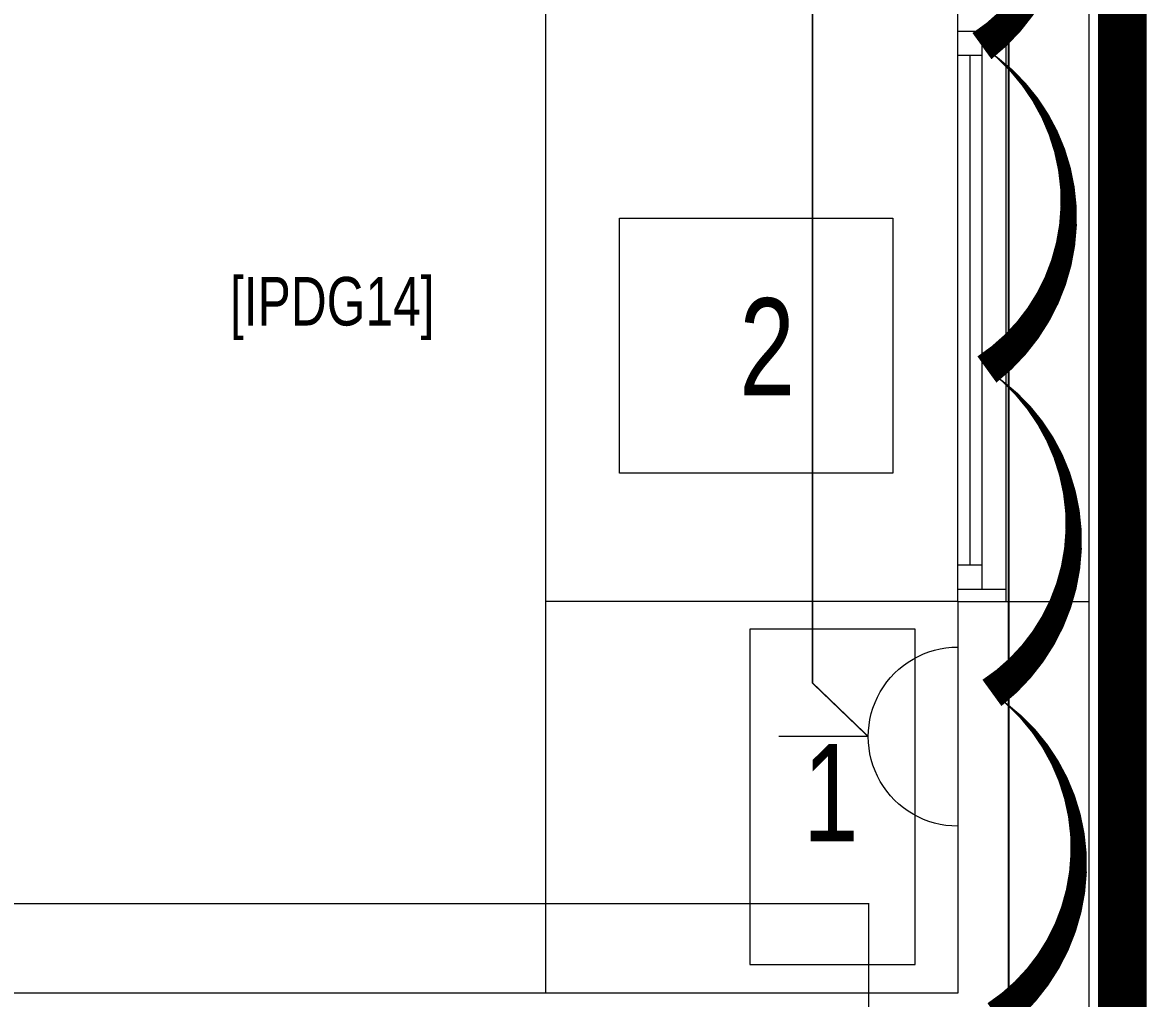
# Model space of a CAD drawing. Header units: metres. Extents: x 75097 to 220695, y -1557923 to -1361206.
# Drawn here: x 207680 to 209997, y -1460344 to -1458332 of the extents above; entities that cross this region are included whole.
import ezdxf

# ---------------------------------------------------------------- set-up
doc = ezdxf.new("R2010")
doc.units = ezdxf.units.M
doc.linetypes.add('DASHED2', pattern=[0.375, 0.25, -0.125])
doc.layers.get('0').update_dxf_attribs({"lineweight": 0})
for name, color, linetype, lineweight in [('A-100 - Copy$0$72_EGR_BASE_TEXT', 8, 'Continuous', 0), ('A-100 - Copy$0$Aluminum', 8, 'Continuous', 0), ('A-100 - Copy$0$Medical Equipment and Furniture', 8, 'Continuous', 0), ('A-100 - Copy$0$Proj', 8, 'Continuous', 0), ('A-100 - Copy$0$Walls', 8, 'Continuous', 0)]:
    doc.layers.add(name, color=color, linetype=linetype, lineweight=lineweight)
doc.layers.add('A-100 - Copy$0$axes', color=8, linetype='Continuous')
doc.layers.add('E-POWR', color=7, linetype='Continuous', lineweight=9, true_color=0x4e7e3e)
doc.layers.add('REV 01', color=7, linetype='Continuous', lineweight=0, true_color=0xe41b4d)
doc.styles.add('A-100 - Copy$0$X3G_ENTITY_2587EA', font='swisscl.ttf', dxfattribs={"height": 200})

# ---------------------------------------------------------------- blocks, each defined once
blk = doc.blocks.new('A-100 - Copy')
at = {"layer": 'A-100 - Copy$0$Aluminum'}
for p, q in [((209608.3, -1459525.2, 0), (209608.3, -1457125.2, 0)), ((209708.3, -1459525.2, 0), (209708.3, -1457125.2, 0)), ((209708.3, -1458350.2, 0), (209608.3, -1458350.2, 0)), ((209658.3, -1459500.2, 0), (209658.3, -1458350.2, 0)), ((209658.3, -1458400.2, 0), (209608.3, -1458400.2, 0)), ((209633.3, -1458400.2, 0), (209633.3, -1459450.2, 0)), ((209658.3, -1459450.2, 0), (209608.3, -1459450.2, 0)), ((209708.3, -1459500.2, 0), (209608.3, -1459500.2, 0))]:
    blk.add_line(p, q, dxfattribs=at)
at = {"layer": 'A-100 - Copy$0$axes'}
blk.add_line((209713.3, -1477297.4, 0), (209713.3, -1451192.7, 0), dxfattribs=at)
blk.add_line((209713.3, -1477297.4, 0), (209713.3, -1451192.7, 0), dxfattribs=at)
at = {"layer": 'A-100 - Copy$0$Medical Equipment and Furniture'}
blk.add_line((209608.3, -1459525.2, 0), (208758.3, -1459525.2, 0), dxfattribs=at)
at = {"layer": 'A-100 - Copy$0$Medical Equipment and Furniture', "elevation": 0}
blk.add_lwpolyline([(208758.3, -1455197.7), (208758.3, -1460332.7)], dxfattribs=at)
for points in [[(208910.7, -1458735.2), (209474.5, -1458735.2), (209474.5, -1459260.5), (208910.7, -1459260.5)], [(209520.4, -1459582.1), (209179.7, -1459582.1), (209179.7, -1460273.2), (209520.4, -1460273.2)]]:
    blk.add_lwpolyline(points, close=True, dxfattribs=at)
at = {"layer": 'A-100 - Copy$0$Proj'}
blk.add_line((209878.3, -1457125.2, 0), (209878.3, -1459525.2, 0), dxfattribs=at)
at = {"layer": 'A-100 - Copy$0$Walls'}
for p, q in [((209608.3, -1459525.2), (209608.3, -1460332.7)), ((209608.3, -1459525.2, 0), (209878.3, -1459525.2, 0)), ((209878.3, -1459525.2), (209878.3, -1460570.9)), ((209608.3, -1460332.7), (206218.3, -1460332.7))]:
    blk.add_line(p, q, dxfattribs=at)
at = {"layer": 'A-100 - Copy$0$72_EGR_BASE_TEXT', "insert": (208318.8, -1458856.4), "char_height": 100, "attachment_point": 2, "style": 'A-100 - Copy$0$X3G_ENTITY_2587EA'}
blk.add_mtext('[IPDG14]', dxfattribs=at)
at = {"layer": 'A-100 - Copy$0$Medical Equipment and Furniture', "char_height": 200, "attachment_point": 2, "style": 'A-100 - Copy$0$X3G_ENTITY_2587EA'}
for s, insert in [('2', (209215.3, -1458900.2, 0)), ('1', (209346.3, -1459819.3, 0))]:
    blk.add_mtext(s, dxfattribs=dict(at, insert=insert))
blk = doc.blocks.new('NORMAL SOCKET')
at = {"layer": 'E-POWR'}
for p, q in [((0, 307.7), (0, 615.4)), ((-307.7, 0), (307.7, 0))]:
    blk.add_line(p, q, dxfattribs=at)
blk.add_ellipse((0, 0), major_axis=(32.8, 305.9), ratio=1, start_param=4.81904, end_param=7.960633, dxfattribs=at)

msp = doc.modelspace()

# ---------------------------------------------------------------- linework, layer by layer
at = {"layer": 'E-POWR', "color": 240, "linetype": 'DASHED2', "ltscale": 500, "true_color": 0xf10e52, "const_width": 100, "elevation": 0}
msp.add_lwpolyline([(159393.3, -1448612.7), (159393.3, -1454972.7), (147820.4, -1454991.2), (147948, -1460991.2), (148420.5, -1460972.7), (148420.5, -1466760.4), (151756.7, -1466760.4), (151498.3, -1475532.7), (159048.3, -1475532.7), (159048.3, -1476893.7), (174041.3, -1476822.7), (174041.3, -1469902.7), (209947.3, -1469902.7), (209947.3, -1454972.7), (173995.3, -1454972.7), (173978.3, -1451323.8), (179573.3, -1451323.8), (179573.3, -1448020.8), (173978.3, -1448045.7)], dxfattribs=at)
at = {"layer": 'E-POWR', "const_width": 3, "elevation": 0}
msp.add_lwpolyline([(204091.6, -1463368.1), (205596.2, -1463368.1), (205596.2, -1463887.3), (207383.1, -1463887.3), (207383.1, -1463368.1), (209424.7, -1463368.1), (209424.7, -1460148.1), (207139.6, -1460148.1), (202867.8, -1460148.1)], dxfattribs=at)

# ---------------------------------------------------------------- next in the draw order: block references
msp.add_blockref('A-100 - Copy', (0, 0))

# ---------------------------------------------------------------- next in the draw order: linework, layer by layer
at = {"layer": 'E-POWR', "const_width": 3}
msp.add_lwpolyline([(209423.7, -1459803.8), (209308.8, -1459693.3), (209308.8, -1456747.8), (209423.7, -1456656.9), (209317.1, -1456584.7), (206319.9, -1456584.7), (206319.9, -1457232.4), (206218.5, -1457324.8), (206118.3, -1457324.8), (206041.4, -1457239.9), (202891.8, -1457239.9), (202891.8, -1457672.6), (202827, -1457774), (202799.9, -1457687.3), (202799.9, -1456508.1), (202827, -1456240.9), (202897.4, -1456187.8), (203743.2, -1456187.8), (203743.2, -1455565.7), (203806.3, -1455382.3)], dxfattribs=at)
at = {"layer": 'REV 01', "color": 3}
msp.add_lwpolyline([(204940.4, -1453692.7, 0, 66.7, -0.520567), (205607.1, -1453692.7, 0, 66.7, -0.520567), (206273.8, -1453692.7, 0, 66.7, -0.520567), (206940.4, -1453692.7, 0, 66.7, -0.520567), (207607.1, -1453692.7, 0, 66.7, -0.520567), (208273.8, -1453692.7, 0, 66.7, -0.520567), (208940.5, -1453692.7, 0, 66.7, -0.520567), (209585.8, -1453714.3, 0, 66.7, -0.520567), (209596.1, -1454380.9, 0, 66.7, -0.520567), (209606.5, -1455047.5, 0, 66.7, -0.520567), (209616.8, -1455714.1, 0, 66.7, -0.520567), (209627.1, -1456380.7, 0, 66.7, -0.520567), (209637.4, -1457047.3, 0, 66.7, -0.520567), (209647.7, -1457713.9, 0, 66.7, -0.520567), (209658, -1458380.5, 0, 66.7, -0.520567), (209668.3, -1459047.1, 0, 66.7, -0.520567), (209678.6, -1459713.7, 0, 66.7, -0.520567), (209688.9, -1460380.3, 0, 66.7, -0.520567), (209699.2, -1461046.9, 0, 66.7, -0.520567), (209709.5, -1461713.5, 0, 66.7, -0.520567), (209719.8, -1462380.1, 0, 66.7, -0.520567), (209730.1, -1463046.8, 0, 66.7, -0.520567), (209740.4, -1463713.4, 0, 66.7, -0.520567), (209750.8, -1464380, 0, 66.7, -0.520567)], format="xyseb", dxfattribs=at)

# ---------------------------------------------------------------- next in the draw order: block references
at = {"layer": 'E-POWR', "color": 85, "xscale": -0.6, "yscale": 0.6, "zscale": 0.6, "rotation": 90}
msp.add_blockref('NORMAL SOCKET', (209608.3, -1459803.8), dxfattribs=at)

doc.saveas('drawing.dxf')
